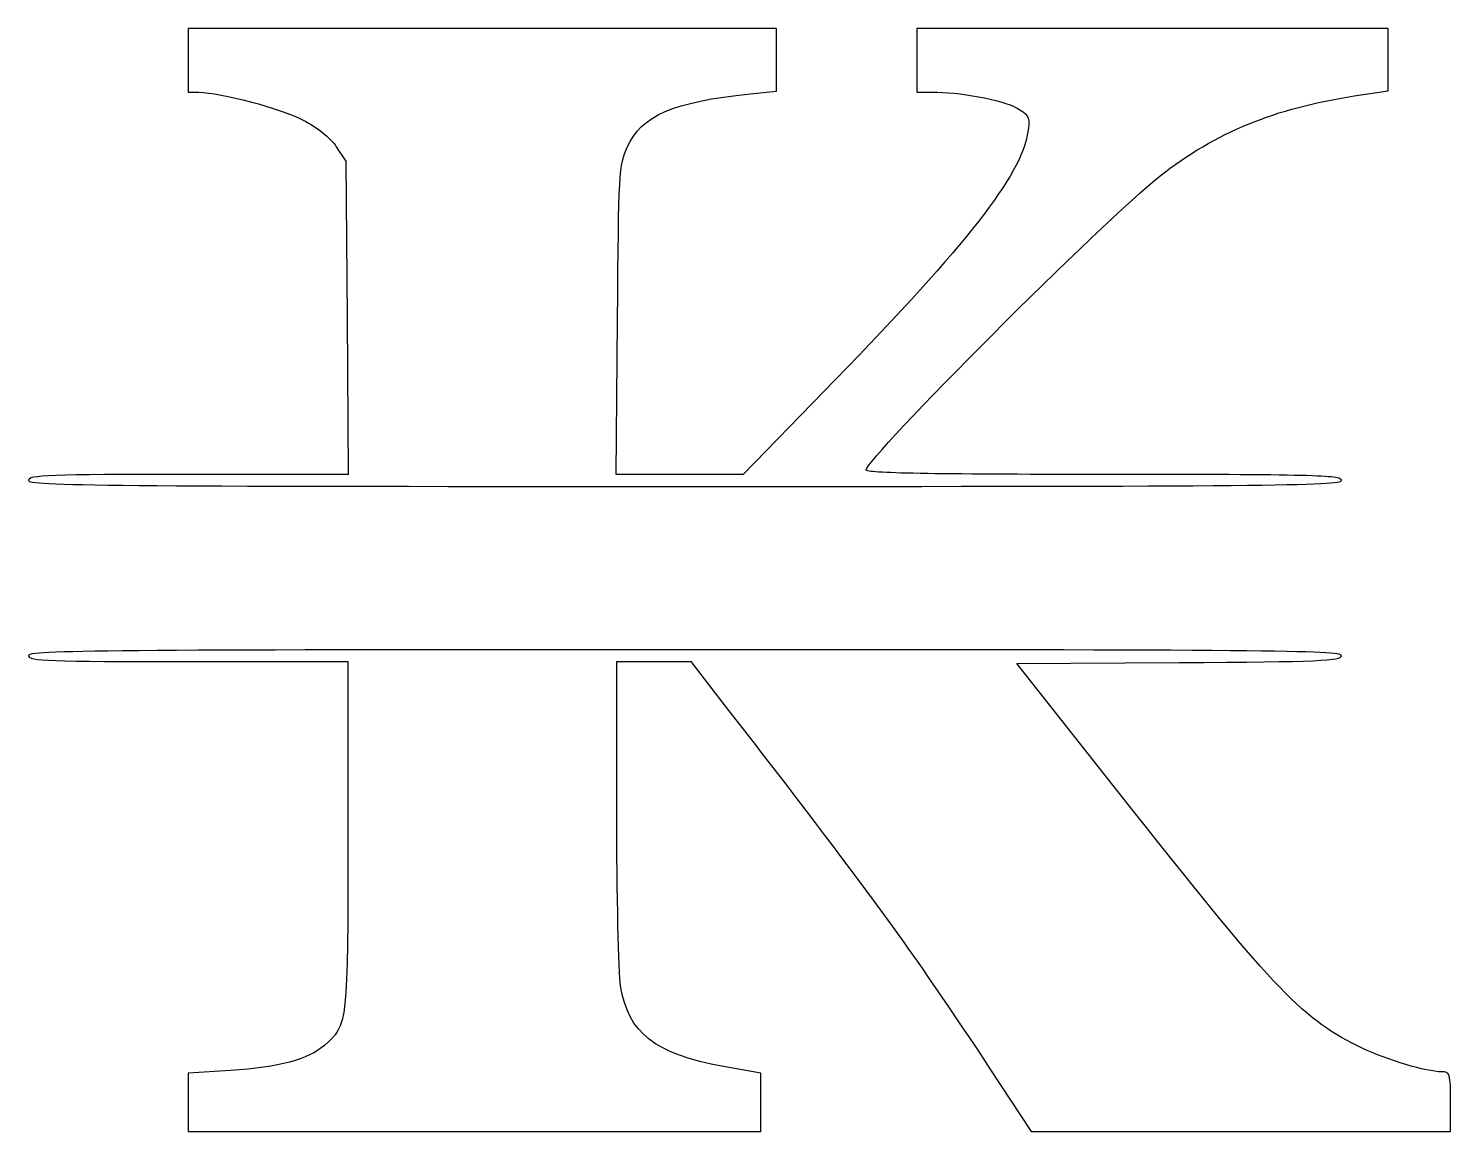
# Model space of a CAD drawing. Header units: centimetres. Extents: x -5.18 to 4.47, y -3.83 to 3.66.
import ezdxf

# ---------------------------------------------------------------- set-up
doc = ezdxf.new("R2010")
doc.units = ezdxf.units.CM
doc.header["$MEASUREMENT"] = 0
doc.layers.add('Layer 1', color=7, linetype='Continuous')

msp = doc.modelspace()

# ---------------------------------------------------------------- linework, layer by layer
at = {"layer": 'Layer 1'}
for points, knots in [([(-5.18337, 0.58873), (-5.18337, 0.62413), (-5.0451, 0.6293), (-4.0977, 0.6293), (-4.0977, 0.6293), (-4.0977, 0.6293), (-3.01203, 0.6293), (-3.01203, 0.6293), (-3.01203, 0.6293), (-3.01203, 0.6293), (-3.01952, 1.69283), (-3.01952, 1.69283), (-3.01952, 1.69283), (-3.01952, 1.69283), (-3.02701, 2.75636), (-3.02701, 2.75636), (-3.02701, 2.75636), (-3.02701, 2.75636), (-3.09316, 2.8551), (-3.09316, 2.8551), (-3.09316, 2.8551), (-3.13466, 2.91704), (-3.21846, 2.98436), (-3.31806, 3.03575), (-3.31806, 3.03575), (-3.4721, 3.11523), (-3.87822, 3.22383), (-4.02582, 3.22502), (-4.02582, 3.22502), (-4.02582, 3.22502), (-4.09858, 3.2256), (-4.09858, 3.2256), (-4.09858, 3.2256), (-4.09858, 3.2256), (-4.09858, 3.44196), (-4.09858, 3.44196), (-4.09858, 3.44196), (-4.09858, 3.44196), (-4.09858, 3.65832), (-4.09858, 3.65832), (-4.09858, 3.65832), (-4.09858, 3.65832), (-2.10098, 3.65832), (-2.10098, 3.65832), (-2.10098, 3.65832), (-2.10098, 3.65832), (-0.10338, 3.65832), (-0.10338, 3.65832), (-0.10338, 3.65832), (-0.10338, 3.65832), (-0.10338, 3.4457), (-0.10338, 3.4457), (-0.10338, 3.4457), (-0.10338, 3.4457), (-0.10338, 3.23308), (-0.10338, 3.23308), (-0.10338, 3.23308), (-0.10338, 3.23308), (-0.28197, 3.21452), (-0.28197, 3.21452), (-0.28197, 3.21452), (-0.80491, 3.16017), (-1.02065, 3.06653), (-1.11775, 2.85178), (-1.11775, 2.85178), (-1.17272, 2.73019), (-1.17527, 2.68464), (-1.18348, 1.6773), (-1.18348, 1.6773), (-1.18348, 1.6773), (-1.19202, 0.62931), (-1.19202, 0.62931), (-1.19202, 0.62931), (-1.19202, 0.62931), (-0.76087, 0.62931), (-0.76087, 0.62931), (-0.76087, 0.62931), (-0.76087, 0.62931), (-0.32972, 0.62931), (-0.32972, 0.62931), (-0.32972, 0.62931), (-0.32972, 0.62931), (0.29491, 1.27162), (0.29491, 1.27162), (0.29491, 1.27162), (1.19353, 2.19569), (1.55544, 2.65939), (1.60206, 2.94643), (1.60206, 2.94643), (1.6187, 3.04889), (1.61385, 3.0638), (1.5499, 3.10663), (1.5499, 3.10663), (1.46523, 3.16334), (1.17997, 3.22324), (0.98802, 3.22461), (0.98802, 3.22461), (0.98802, 3.22461), (0.84911, 3.2256), (0.84911, 3.2256), (0.84911, 3.2256), (0.84911, 3.2256), (0.84911, 3.44196), (0.84911, 3.44196), (0.84911, 3.44196), (0.84911, 3.44196), (0.84911, 3.65832), (0.84911, 3.65832), (0.84911, 3.65832), (0.84911, 3.65832), (2.44984, 3.65832), (2.44984, 3.65832), (2.44984, 3.65832), (2.44984, 3.65832), (4.05057, 3.65832), (4.05057, 3.65832), (4.05057, 3.65832), (4.05057, 3.65832), (4.05057, 3.44632), (4.05057, 3.44632), (4.05057, 3.44632), (4.05057, 3.44632), (4.05057, 3.23432), (4.05057, 3.23432), (4.05057, 3.23432), (4.05057, 3.23432), (3.81906, 3.19953), (3.81906, 3.19953), (3.81906, 3.19953), (3.28466, 3.11922), (2.87614, 2.95117), (2.50276, 2.65804), (2.50276, 2.65804), (2.12629, 2.36248), (0.50516, 0.74073), (0.50516, 0.65967), (0.50516, 0.65967), (0.50516, 0.63756), (0.94353, 0.62932), (2.11912, 0.62932), (2.11912, 0.62932), (3.53611, 0.62932), (3.73308, 0.62437), (3.73308, 0.58875), (3.73308, 0.58875), (3.73308, 0.55285), (3.22008, 0.54818), (-0.72515, 0.54818), (-0.72515, 0.54818), (-4.67038, 0.54818), (-5.18338, 0.55285), (-5.18338, 0.58875), (-5.18338, 0.58875), (-5.18338, 0.58875), (-5.18337, 0.58873), (-5.18337, 0.58873)], [0, 0, 0, 0, 0.025, 0.025, 0.025, 0.025, 0.05, 0.05, 0.05, 0.05, 0.075, 0.075, 0.075, 0.075, 0.1, 0.1, 0.1, 0.1, 0.125, 0.125, 0.125, 0.125, 0.15, 0.15, 0.15, 0.15, 0.175, 0.175, 0.175, 0.175, 0.2, 0.2, 0.2, 0.2, 0.225, 0.225, 0.225, 0.225, 0.25, 0.25, 0.25, 0.25, 0.275, 0.275, 0.275, 0.275, 0.3, 0.3, 0.3, 0.3, 0.325, 0.325, 0.325, 0.325, 0.35, 0.35, 0.35, 0.35, 0.375, 0.375, 0.375, 0.375, 0.4, 0.4, 0.4, 0.4, 0.425, 0.425, 0.425, 0.425, 0.45, 0.45, 0.45, 0.45, 0.475, 0.475, 0.475, 0.475, 0.5, 0.5, 0.5, 0.5, 0.525, 0.525, 0.525, 0.525, 0.55, 0.55, 0.55, 0.55, 0.575, 0.575, 0.575, 0.575, 0.6, 0.6, 0.6, 0.6, 0.625, 0.625, 0.625, 0.625, 0.65, 0.65, 0.65, 0.65, 0.675, 0.675, 0.675, 0.675, 0.7, 0.7, 0.7, 0.7, 0.725, 0.725, 0.725, 0.725, 0.75, 0.75, 0.75, 0.75, 0.775, 0.775, 0.775, 0.775, 0.8, 0.8, 0.8, 0.8, 0.825, 0.825, 0.825, 0.825, 0.85, 0.85, 0.85, 0.85, 0.875, 0.875, 0.875, 0.875, 0.9, 0.9, 0.9, 0.9, 0.925, 0.925, 0.925, 0.925, 0.95, 0.95, 0.95, 0.95, 1, 1, 1, 1]), ([(-4.09858, -3.63432), (-4.09858, -3.63432), (-4.09858, -3.43555), (-4.09858, -3.43555), (-4.09858, -3.43555), (-4.09858, -3.43555), (-3.81159, -3.41773), (-3.81159, -3.41773), (-3.81159, -3.41773), (-3.47823, -3.39703), (-3.28737, -3.34624), (-3.17283, -3.24772), (-3.17283, -3.24772), (-3.01478, -3.11178), (-3.01379, -3.10289), (-3.01379, -1.81495), (-3.01379, -1.81495), (-3.01379, -1.81495), (-3.01379, -0.6418), (-3.01379, -0.6418), (-3.01379, -0.6418), (-3.01379, -0.6418), (-4.09858, -0.6418), (-4.09858, -0.6418), (-4.09858, -0.6418), (-5.0452, -0.6418), (-5.18337, -0.63663), (-5.18337, -0.60123), (-5.18337, -0.60123), (-5.18337, -0.56533), (-4.67037, -0.56066), (-0.72514, -0.56066), (-0.72514, -0.56066), (3.20549, -0.56066), (3.73309, -0.56543), (3.73309, -0.60093), (3.73309, -0.60093), (3.73309, -0.63584), (3.58634, -0.64214), (2.63139, -0.64826), (2.63139, -0.64826), (2.63139, -0.64826), (1.52969, -0.65532), (1.52969, -0.65532), (1.52969, -0.65532), (1.52969, -0.65532), (2.31957, -1.65511), (2.31957, -1.65511), (2.31957, -1.65511), (3.29677, -2.892), (3.47485, -3.0766), (3.87404, -3.2665), (3.87404, -3.2665), (4.04598, -3.34829), (4.31114, -3.42741), (4.41333, -3.42741), (4.41333, -3.42741), (4.47109, -3.42741), (4.47392, -3.43688), (4.47392, -3.63025), (4.47392, -3.63025), (4.47392, -3.63025), (4.47392, -3.83309), (4.47392, -3.83309), (4.47392, -3.83309), (4.47392, -3.83309), (3.04995, -3.83309), (3.04995, -3.83309), (3.04995, -3.83309), (3.04995, -3.83309), (1.62598, -3.83309), (1.62598, -3.83309), (1.62598, -3.83309), (1.62598, -3.83309), (1.34571, -3.40713), (1.34571, -3.40713), (1.34571, -3.40713), (0.81949, -2.6074), (0.48349, -2.14651), (-0.42877, -0.97311), (-0.42877, -0.97311), (-0.42877, -0.97311), (-0.68634, -0.64181), (-0.68634, -0.64181), (-0.68634, -0.64181), (-0.68634, -0.64181), (-0.93725, -0.64181), (-0.93725, -0.64181), (-0.93725, -0.64181), (-0.93725, -0.64181), (-1.18816, -0.64181), (-1.18816, -0.64181), (-1.18816, -0.64181), (-1.18816, -0.64181), (-1.188, -1.66275), (-1.188, -1.66275), (-1.188, -1.66275), (-1.18792, -2.22427), (-1.17632, -2.75563), (-1.16223, -2.84356), (-1.16223, -2.84356), (-1.11075, -3.16487), (-0.92971, -3.30673), (-0.46333, -3.3912), (-0.46333, -3.3912), (-0.46333, -3.3912), (-0.20919, -3.43723), (-0.20919, -3.43723), (-0.20919, -3.43723), (-0.20919, -3.43723), (-0.20919, -3.63517), (-0.20919, -3.63517), (-0.20919, -3.63517), (-0.20919, -3.63517), (-0.20919, -3.83311), (-0.20919, -3.83311), (-0.20919, -3.83311), (-0.20919, -3.83311), (-2.15388, -3.83311), (-2.15388, -3.83311), (-2.15388, -3.83311), (-2.15388, -3.83311), (-4.09857, -3.83311), (-4.09857, -3.83311), (-4.09857, -3.83311), (-4.09857, -3.83311), (-4.09857, -3.63434), (-4.09857, -3.63434), (-4.09857, -3.63434), (-4.09857, -3.63434), (-4.09858, -3.63432), (-4.09858, -3.63432)], [0, 0, 0, 0, 0.0294118, 0.0294118, 0.0294118, 0.0294118, 0.0588235, 0.0588235, 0.0588235, 0.0588235, 0.0882353, 0.0882353, 0.0882353, 0.0882353, 0.1176471, 0.1176471, 0.1176471, 0.1176471, 0.1470588, 0.1470588, 0.1470588, 0.1470588, 0.1764706, 0.1764706, 0.1764706, 0.1764706, 0.2058824, 0.2058824, 0.2058824, 0.2058824, 0.2352941, 0.2352941, 0.2352941, 0.2352941, 0.2647059, 0.2647059, 0.2647059, 0.2647059, 0.2941176, 0.2941176, 0.2941176, 0.2941176, 0.3235294, 0.3235294, 0.3235294, 0.3235294, 0.3529412, 0.3529412, 0.3529412, 0.3529412, 0.3823529, 0.3823529, 0.3823529, 0.3823529, 0.4117647, 0.4117647, 0.4117647, 0.4117647, 0.4411765, 0.4411765, 0.4411765, 0.4411765, 0.4705882, 0.4705882, 0.4705882, 0.4705882, 0.5, 0.5, 0.5, 0.5, 0.5294118, 0.5294118, 0.5294118, 0.5294118, 0.5588235, 0.5588235, 0.5588235, 0.5588235, 0.5882353, 0.5882353, 0.5882353, 0.5882353, 0.6176471, 0.6176471, 0.6176471, 0.6176471, 0.6470588, 0.6470588, 0.6470588, 0.6470588, 0.6764706, 0.6764706, 0.6764706, 0.6764706, 0.7058824, 0.7058824, 0.7058824, 0.7058824, 0.7352941, 0.7352941, 0.7352941, 0.7352941, 0.7647059, 0.7647059, 0.7647059, 0.7647059, 0.7941176, 0.7941176, 0.7941176, 0.7941176, 0.8235294, 0.8235294, 0.8235294, 0.8235294, 0.8529412, 0.8529412, 0.8529412, 0.8529412, 0.8823529, 0.8823529, 0.8823529, 0.8823529, 0.9117647, 0.9117647, 0.9117647, 0.9117647, 0.9411765, 0.9411765, 0.9411765, 0.9411765, 1, 1, 1, 1])]:
    msp.add_open_spline(points, degree=3, knots=knots, dxfattribs=at)

doc.saveas('drawing.dxf')
